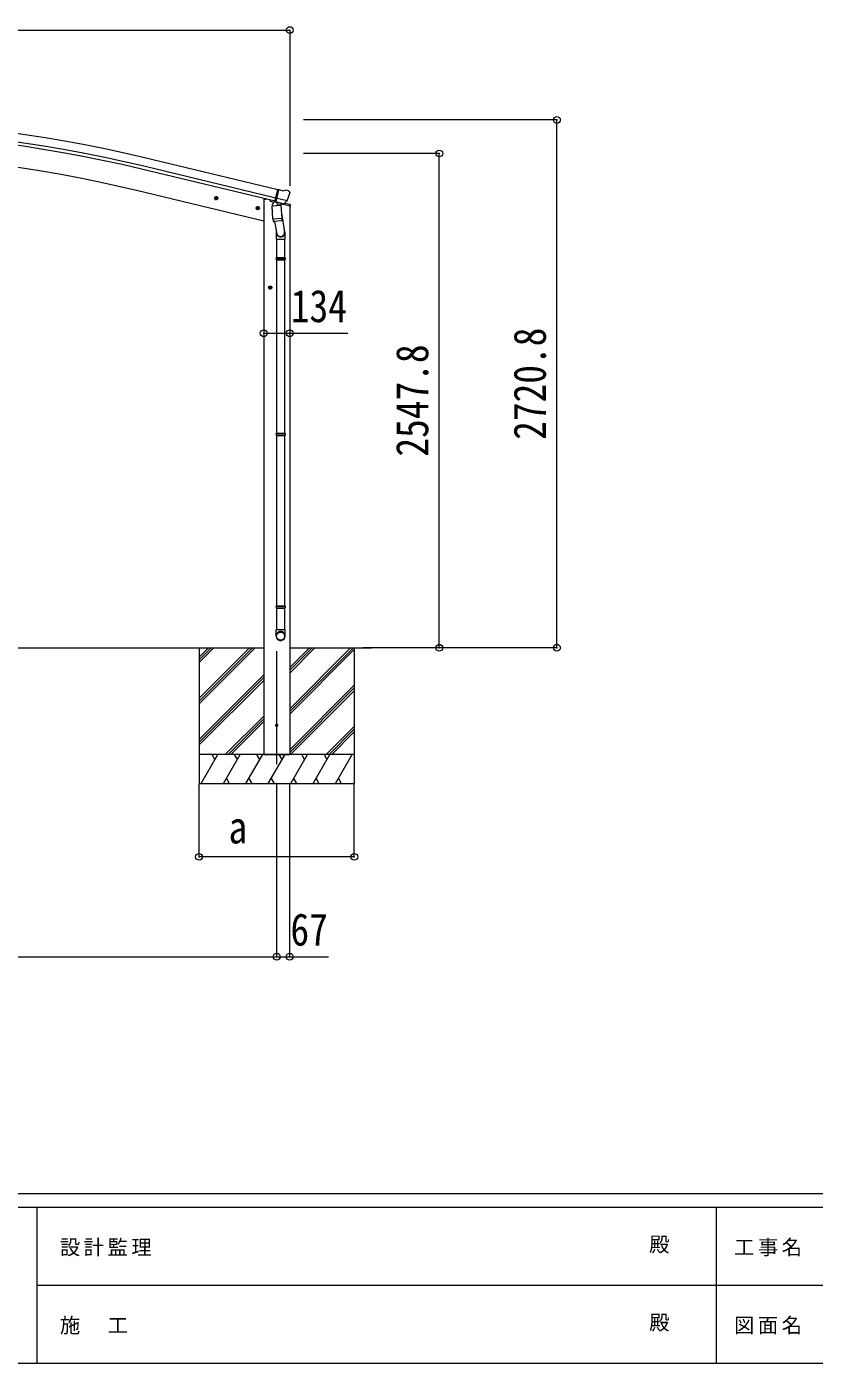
# Model space of a CAD drawing. Units: millimetres at full size. Extents: x -9783 to 9892, y -6828 to 6752.
# Drawn here: x -4022 to 36, y -6828 to 62 of the extents above; entities that cross this region are included whole.
import ezdxf
from ezdxf.enums import TextEntityAlignment as Align

# ---------------------------------------------------------------- set-up
doc = ezdxf.new("R2010")
doc.units = ezdxf.units.MM
doc.header["$LTSCALE"] = 35
doc.header["$PDMODE"] = 32
doc.header["$PDSIZE"] = 35
for name, color, linetype, lineweight in [('0-0_0', 7, 'Continuous', 9), ('0-1_本体', 4, 'Continuous', 9), ('0-2_部品', 7, 'Continuous', 9), ('0-8_PARTS2', 2, 'Continuous', 9), ('0-A_寸法', 6, 'Continuous', 9), ('F-0_240', 7, 'Continuous', 9)]:
    doc.layers.add(name, color=color, linetype=linetype, lineweight=lineweight)
doc.styles.add('ＭＳ ゴシック', font='')
doc.styles.get('ＭＳ ゴシック').set_extended_font_data('MS Gothic')

msp = doc.modelspace()

# ---------------------------------------------------------------- linework, layer by layer
at = {"layer": '0-0_0'}
for p, q in [((-7332.81, -3139.41), (-2800.79, -3139.41)), ((-3133.79, -3139.41), (-3133.79, -3839.41)), ((-3133.79, -3400.14), (-2873.06, -3139.41)), ((-3133.79, -3414.28), (-2858.92, -3139.41)), ((-3133.79, -3428.43), (-2844.78, -3139.41)), ((-3133.79, -3216.3), (-3056.91, -3139.41)), ((-3133.79, -3202.15), (-3071.05, -3139.41)), ((-3133.79, -3188.01), (-3085.19, -3139.41)), ((-2666.79, -3139.41), (-2245.63, -3139.41)), ((-2666.79, -3453.64), (-2352.56, -3139.41)), ((-2666.79, -3467.78), (-2338.42, -3139.41)), ((-2666.79, -3269.8), (-2536.41, -3139.41)), ((-2666.79, -3255.65), (-2550.55, -3139.41)), ((-2666.79, -3241.51), (-2564.69, -3139.41)), ((-2666.79, -3481.93), (-2333.79, -3148.93)), ((-2333.79, -3139.41), (-2333.79, -3839.41)), ((-3133.79, -3612.27), (-2800.79, -3279.28)), ((-3133.79, -3626.42), (-2800.79, -3293.42)), ((-3133.79, -3640.56), (-2800.79, -3307.56)), ((-2666.79, -3665.77), (-2333.79, -3332.78)), ((-2666.79, -3679.91), (-2333.79, -3346.92)), ((-2662.15, -3689.41), (-2333.79, -3361.06)), ((-2998.8, -3689.41), (-2800.79, -3491.41)), ((-2984.66, -3689.41), (-2800.79, -3505.55)), ((-2970.52, -3689.41), (-2800.79, -3519.69)), ((-2478.3, -3689.41), (-2333.79, -3544.91)), ((-2464.16, -3689.41), (-2333.79, -3559.05)), ((-2450.02, -3689.41), (-2333.79, -3573.19)), ((-2333.79, -3689.41), (-3133.79, -3689.41)), ((-3123.5, -3839.41), (-3036.9, -3689.41)), ((-3051.9, -3715.4), (-3066.9, -3689.41)), ((-3008.03, -3839.41), (-2921.43, -3689.41)), ((-2936.43, -3715.4), (-2951.43, -3689.41)), ((-2892.56, -3839.41), (-2805.96, -3689.41)), ((-2820.96, -3715.4), (-2835.96, -3689.41)), ((-2800.79, -3689.41), (-2666.79, -3689.41)), ((-2777.09, -3839.41), (-2690.49, -3689.41)), ((-2705.49, -3715.4), (-2720.49, -3689.41)), ((-2661.62, -3839.41), (-2575.02, -3689.41)), ((-2590.02, -3715.4), (-2605.02, -3689.41)), ((-2546.15, -3839.41), (-2459.55, -3689.41)), ((-2489.55, -3689.41), (-2474.55, -3715.4)), ((-2430.68, -3839.41), (-2344.08, -3689.41)), ((-3133.79, -3839.41), (-2333.79, -3839.41)), ((-2993.03, -3813.44), (-2978.03, -3839.41)), ((-2877.56, -3813.43), (-2862.56, -3839.41)), ((-2762.09, -3813.43), (-2747.09, -3839.41)), ((-2646.62, -3813.44), (-2631.62, -3839.41)), ((-2531.15, -3813.44), (-2516.15, -3839.41)), ((-2415.68, -3813.44), (-2400.68, -3839.41))]:
    msp.add_line(p, q, dxfattribs=at)
at = {"layer": '0-1_本体'}
for p, q in [((-2727.73, -779.16), (-3415.64, -614.01)), ((-2741.73, -837.5), (-3429.65, -672.35)), ((-2737.81, -821.14), (-3425.72, -655.98)), ((-2800.79, -939.53), (-3456.03, -782.23)), ((-2800.79, -826.41), (-2787.92, -826.41)), ((-2800.79, -826.41), (-2800.79, -3689.41)), ((-2724.47, -779.94), (-2738.48, -838.28)), ((-2724.47, -779.94), (-2727.73, -779.16)), ((-2738.48, -838.28), (-2741.73, -837.5)), ((-2666.79, -862.69), (-2666.79, -3689.41))]:
    msp.add_line(p, q, dxfattribs=at)
for radius in [7073, 7029.83, 7013, 6900]:
    msp.add_arc((-5066.8, -7491.58), radius, 76.5, 103.5, dxfattribs=at)
at = {"layer": '0-2_部品'}
for p, q in [((-3055.27, -819.32), (-3035.82, -823.98)), ((-3047.68, -814.45), (-3052.84, -819.9)), ((-3047.88, -831.37), (-3043.21, -811.93)), ((-3040.38, -816.21), (-3047.68, -814.45)), ((-3043.41, -828.85), (-3038.25, -823.4)), ((-3038.25, -823.4), (-3040.38, -816.21)), ((-2680.4, -835.37), (-2737.91, -821.57)), ((-2701.4, -783.75), (-2727.34, -777.53)), ((-2701.4, -783.75), (-2688.14, -781.05)), ((-2673.66, -784.24), (-2686.85, -781.08)), ((-2670.57, -786.49), (-2666.71, -792.79)), ((-2666.35, -795.07), (-2666.62, -796.22)), ((-2841.35, -870.67), (-2821.9, -875.34)), ((-2833.76, -865.81), (-2838.92, -871.26)), ((-2833.96, -882.73), (-2829.29, -863.28)), ((-2826.46, -867.56), (-2833.76, -865.81)), ((-2829.49, -880.2), (-2824.33, -874.76)), ((-2824.33, -874.76), (-2826.46, -867.56)), ((-2768.88, -830.99), (-2768.88, -834.24)), ((-2746.82, -843.48), (-2765.04, -839.1)), ((-2757.48, -860.93), (-2711.79, -857.73)), ((-2752.8, -927.76), (-2757.48, -860.93)), ((-2743.06, -839.16), (-2756.37, -854.48)), ((-2756.37, -854.48), (-2755.93, -860.82)), ((-2742.12, -839.09), (-2743.06, -839.16)), ((-2739.03, -841.57), (-2740.56, -841.2)), ((-2702.33, -850.38), (-2739.03, -841.57)), ((-2733.08, -843.39), (-2732.06, -858)), ((-2704.87, -852.39), (-2730.69, -858.82)), ((-2713.56, -854.55), (-2713.33, -857.84)), ((-2711.79, -857.73), (-2707.11, -924.57)), ((-2699.96, -850.85), (-2707.48, -849.05)), ((-2664.32, -863.29), (-2707.25, -852.98)), ((-2704.17, -850.6), (-2704.12, -851.35)), ((-2700.8, -850.74), (-2702.33, -850.38)), ((-2697.25, -850.28), (-2680.88, -835.79)), ((-2693.56, -847.01), (-2666.62, -853.48)), ((-2664.32, -856.39), (-2664.32, -863.29)), ((-2752.8, -927.76), (-2707.11, -924.57)), ((-2752.79, -927.76), (-2751.9, -940.46)), ((-2708.1, -939.17), (-2749.8, -942.09)), ((-2744.37, -941.71), (-2733.64, -1005.3)), ((-2708.85, -899.8), (-2692.93, -995.97)), ((-2706.26, -937.04), (-2707.13, -924.57)), ((-2706.65, -938.39), (-2706.65, -938.39)), ((-2736.78, -998.48), (-2736.78, -1033.13)), ((-2736.78, -1033.13), (-2690.78, -1033.13)), ((-2734.78, -1033.13), (-2734.78, -1127.13)), ((-2692.78, -1033.13), (-2692.78, -1127.13)), ((-2690.78, -1033.13), (-2690.78, -998.78)), ((-2736.78, -1129.13), (-2735.78, -1127.13)), ((-2736.78, -1129.13), (-2690.78, -1129.13)), ((-2736.78, -1129.13), (-2736.78, -1137.13)), ((-2736.78, -1137.13), (-2690.78, -1137.13)), ((-2736.78, -1137.13), (-2735.78, -1139.13)), ((-2735.78, -1127.13), (-2691.78, -1127.13)), ((-2735.78, -1139.13), (-2691.78, -1139.13)), ((-2734.78, -1139.13), (-2734.78, -2033.47)), ((-2692.78, -1139.13), (-2692.78, -2033.47)), ((-2690.78, -1129.13), (-2691.78, -1127.13)), ((-2776.99, -1283), (-2756.99, -1283)), ((-2770.74, -1276.5), (-2774.5, -1283)), ((-2763.24, -1276.5), (-2770.74, -1276.5)), ((-2766.99, -1293), (-2766.99, -1273)), ((-2759.49, -1283), (-2763.24, -1276.5)), ((-2763.24, -1289.5), (-2759.49, -1283)), ((-2736.78, -2035.47), (-2735.78, -2033.47)), ((-2736.78, -2035.47), (-2690.78, -2035.47)), ((-2736.78, -2035.47), (-2736.78, -2043.47)), ((-2736.78, -2043.47), (-2690.78, -2043.47)), ((-2736.78, -2043.47), (-2735.78, -2045.47)), ((-2735.78, -2033.47), (-2691.78, -2033.47)), ((-2735.78, -2045.47), (-2691.78, -2045.47)), ((-2734.78, -2045.47), (-2734.78, -2923.51)), ((-2692.78, -2045.47), (-2692.78, -2923.51)), ((-2690.78, -2035.47), (-2691.78, -2033.47)), ((-2736.78, -2925.51), (-2735.78, -2923.51)), ((-2736.78, -2925.51), (-2690.78, -2925.51)), ((-2736.78, -2925.51), (-2736.78, -2933.51)), ((-2736.78, -2933.51), (-2690.78, -2933.51)), ((-2736.78, -2933.51), (-2735.78, -2935.51)), ((-2735.78, -2923.51), (-2691.78, -2923.51)), ((-2735.78, -2935.51), (-2691.78, -2935.51)), ((-2734.78, -2935.51), (-2734.78, -3045.51)), ((-2692.78, -2935.51), (-2692.78, -3045.51)), ((-2690.78, -2925.51), (-2691.78, -2923.51)), ((-2736.78, -3079.65), (-2736.78, -3045.51)), ((-2736.78, -3045.51), (-2690.78, -3045.51)), ((-2690.78, -3079.65), (-2690.78, -3045.51))]:
    msp.add_line(p, q, dxfattribs=at)
for points in [[(-3052.84, -819.9), (-3050.71, -827.09), (-3043.41, -828.85)], [(-2732.76, -842.98), (-2742.49, -840.64), (-2727.34, -777.53)], [(-2838.92, -871.26), (-2836.79, -878.45), (-2829.49, -880.2)], [(-2732.76, -842.98), (-2732.53, -843.13), (-2707.76, -849.07), (-2707.48, -849.05)], [(-2680.13, -834.8), (-2680.72, -835.64), (-2680.88, -835.79)], [(-2690.78, -1129.13), (-2690.78, -1137.13), (-2691.78, -1139.13)], [(-2774.5, -1283), (-2770.74, -1289.5), (-2763.24, -1289.5)], [(-2690.78, -2035.47), (-2690.78, -2043.47), (-2691.78, -2045.47)], [(-2690.78, -2925.51), (-2690.78, -2933.51), (-2691.78, -2935.51)]]:
    msp.add_lwpolyline(points, dxfattribs=at)
for centre, radius in [((-3045.55, -821.65), 8.5), ((-3045.55, -821.65), 7.7), ((-3045.55, -821.65), 6.5), ((-2831.62, -873.01), 8.5), ((-2831.62, -873.01), 7.7), ((-2831.62, -873.01), 6.5), ((-2766.99, -1283), 8.5), ((-2766.99, -1283), 7.7), ((-2766.99, -1283), 6.5)]:
    msp.add_circle(centre, radius, dxfattribs=at)
at = {"layer": '0-2_部品', "color": 4}
msp.add_circle((-2733.79, -3539.41), 5, dxfattribs=at)
at = {"layer": '0-2_部品'}
for centre, radius, start, end in [((-2687.55, -783.99), 3, 76.5, 101.5), ((-2863.43, -748.97), 202.4, 334.90875, 346.5), ((-2674.83, -789.1), 5, 31.5, 76.5), ((-2763.88, -834.24), 5, 180, 256.5), ((-2740.45, -840.71), 0.5, 221.23754, 256.5), ((-2733.68, -843.47), 0.604, 7.79405, 79.40158), ((-2731.04, -857.85), 1.03, 188.03431, 289.96103), ((-2705.11, -851.42), 1, 284, 4), ((-2703.67, -850.57), 0.5, 76.5, 184), ((-2700.68, -850.26), 0.5, 256.5, 291.76246), ((-2667.32, -856.39), 3, 0, 76.5), ((-2749.94, -940.09), 2, 190.53157, 274), ((-2708.24, -937.18), 2, 274, 322.59038), ((-2708.2, -937.21), 1.95, 322.52234, 4.95983), ((-2720.78, -998.78), 30, 0, 2.54858)]:
    msp.add_arc(centre, radius, start, end, dxfattribs=at)
for centre, major_axis, ratio, start_param, end_param in [((-2669.27, -794.35), (1.57, -2.57), 0.99628, 0.7835347, 1.5707963), ((-2699.27, -847.93), (0.73, -2.92), 0.997631, 5.8041905, 5.8929484), ((-2699.3, -847.8), (-2.63, 3.16), 0.650902, 2.1145521, 2.1873627), ((-2699.24, -848.03), (0.73, -2.92), 0.997631, 5.965759, 6.7621801), ((-2713.78, -998.48), (-23, 0), 0.996195, 6.0000678, 10.0103449), ((-2713.78, -998.48), (-21, 0), 0.996195, 0.3319459, 3.3482706), ((-2713.78, -3077.91), (23, 0), 0.996195, 6.2831853, 9.424778), ((-2713.78, -3079.65), (23, 0), 0.996195, 6.2831853, 9.424778), ((-2713.78, -3079.65), (0, -23.43), 0.981806, 4.712389, 7.8539816)]:
    msp.add_ellipse(centre, major_axis=major_axis, ratio=ratio, start_param=start_param, end_param=end_param, dxfattribs=at)
msp.add_ellipse((-2713.78, -3079.65), major_axis=(-21, 0), ratio=0.996195, dxfattribs=at)
at = {"layer": '0-8_PARTS2', "color": 6}
msp.add_line((-7467.31, 44.47), (-2666.29, 44.47), dxfattribs=at)
at = {"layer": '0-8_PARTS2'}
msp.add_line((-2733.79, -3740.35), (-2733.79, -3156.4), dxfattribs=at)
at = {"layer": '0-A_寸法'}
for p, q in [((-2666.29, 44.47), (-2666.29, -757.86)), ((-1289.71, -418.58), (-2596.14, -418.58)), ((-1289.71, -3139.41), (-1289.71, -418.58)), ((-1895.69, -591.58), (-2596.14, -591.58)), ((-1895.69, -3139.41), (-1895.69, -591.58)), ((-2800.79, -1518.17), (-2666.79, -1518.17)), ((-2666.79, -1518.17), (-2366.79, -1518.17)), ((-1895.69, -3139.41), (-2289.93, -3139.41)), ((-1289.71, -3139.41), (-1895.69, -3139.41)), ((-3133.79, -4217.32), (-3133.79, -3842.91)), ((-2733.79, -4732.3), (-2733.79, -3842.91)), ((-2666.79, -4732.3), (-2666.79, -3842.91)), ((-2333.79, -4217.32), (-2333.79, -3842.91)), ((-2333.79, -4217.32), (-3133.79, -4217.32)), ((-7399.81, -4732.3), (-2733.79, -4732.3)), ((-2733.79, -4732.3), (-2666.79, -4732.3)), ((-2666.79, -4732.3), (-2466.79, -4732.3))]:
    msp.add_line(p, q, dxfattribs=at)
for p in [(-2666.29, 44.47), (-1289.71, -418.58), (-1895.69, -591.58), (-2800.79, -1518.17), (-2666.79, -1518.17), (-1895.69, -3139.41), (-1289.71, -3139.41), (-3133.79, -4217.32), (-2333.79, -4217.32), (-2733.79, -4732.3), (-2666.79, -4732.3)]:
    msp.add_point(p, dxfattribs=at)
at = {"layer": 'F-0_240', "color": 5}
for p, q in [((-9783.03, -5953.1), (9396.97, -5953.1)), ((-9783.03, -6023.1), (6285.75, -6023.1)), ((-3969.25, -6023.1), (-3969.25, -6828.1)), ((-469.25, -6023.1), (-469.25, -6828.1)), ((-3969.25, -6425.6), (3205.75, -6425.6)), ((-9783.03, -6828.1), (9396.97, -6828.1))]:
    msp.add_line(p, q, dxfattribs=at)

# ---------------------------------------------------------------- texts
at = {"layer": '0-A_寸法', "color": 7, "style": 'ＭＳ ゴシック', "width": 0.85}
for s, p in [('134', (-2661.17, -1511.17)), ('a', (-2981.92, -4198.32)), ('67', (-2663.04, -4725.3))]:
    msp.add_text(s, height=166.8, dxfattribs=at).set_placement(p, align=Align.BOTTOM_LEFT)
for s, p in [('2720.8', (-1296.71, -2067.75)), ('2547.8', (-1902.69, -2154.25))]:
    msp.add_text(s, height=166.8, rotation=90, dxfattribs=at).set_placement(p, align=Align.BOTTOM_LEFT)
at = {"layer": 'F-0_240', "style": 'ＭＳ ゴシック'}
for p in [(-814.24, -6276.85), (-814.24, -6679.35)]:
    msp.add_text('殿', height=76.98, dxfattribs=at).set_placement(p, align=Align.BOTTOM_LEFT)
at = {"layer": 'F-0_240', "char_height": 76.98, "attachment_point": 7, "style": 'ＭＳ ゴシック'}
for s, insert in [('\\T1.17;設計監理', (-3851.04, -6276.85)), ('\\T1.17;工事名', (-376.96, -6276.85)), ('\\T1.17;施\u3000工', (-3851.04, -6679.35)), ('\\T1.17;図面名', (-376.96, -6679.35))]:
    msp.add_mtext(s, dxfattribs=dict(at, insert=insert))

doc.saveas('drawing.dxf')
